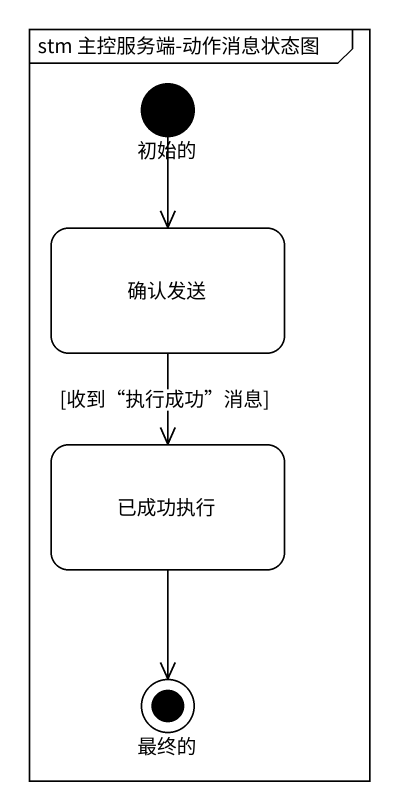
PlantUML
@startuml
mainframe stm 主控服务端-动作消息状态图
hide empty description
state 初始的 <<start>>
state 确认发送
state 已成功执行
state 最终的 <<end>>
初始的 --> 确认发送
确认发送 --> 已成功执行 : [收到“执行成功”消息]
已成功执行 --> 最终的
@enduml
